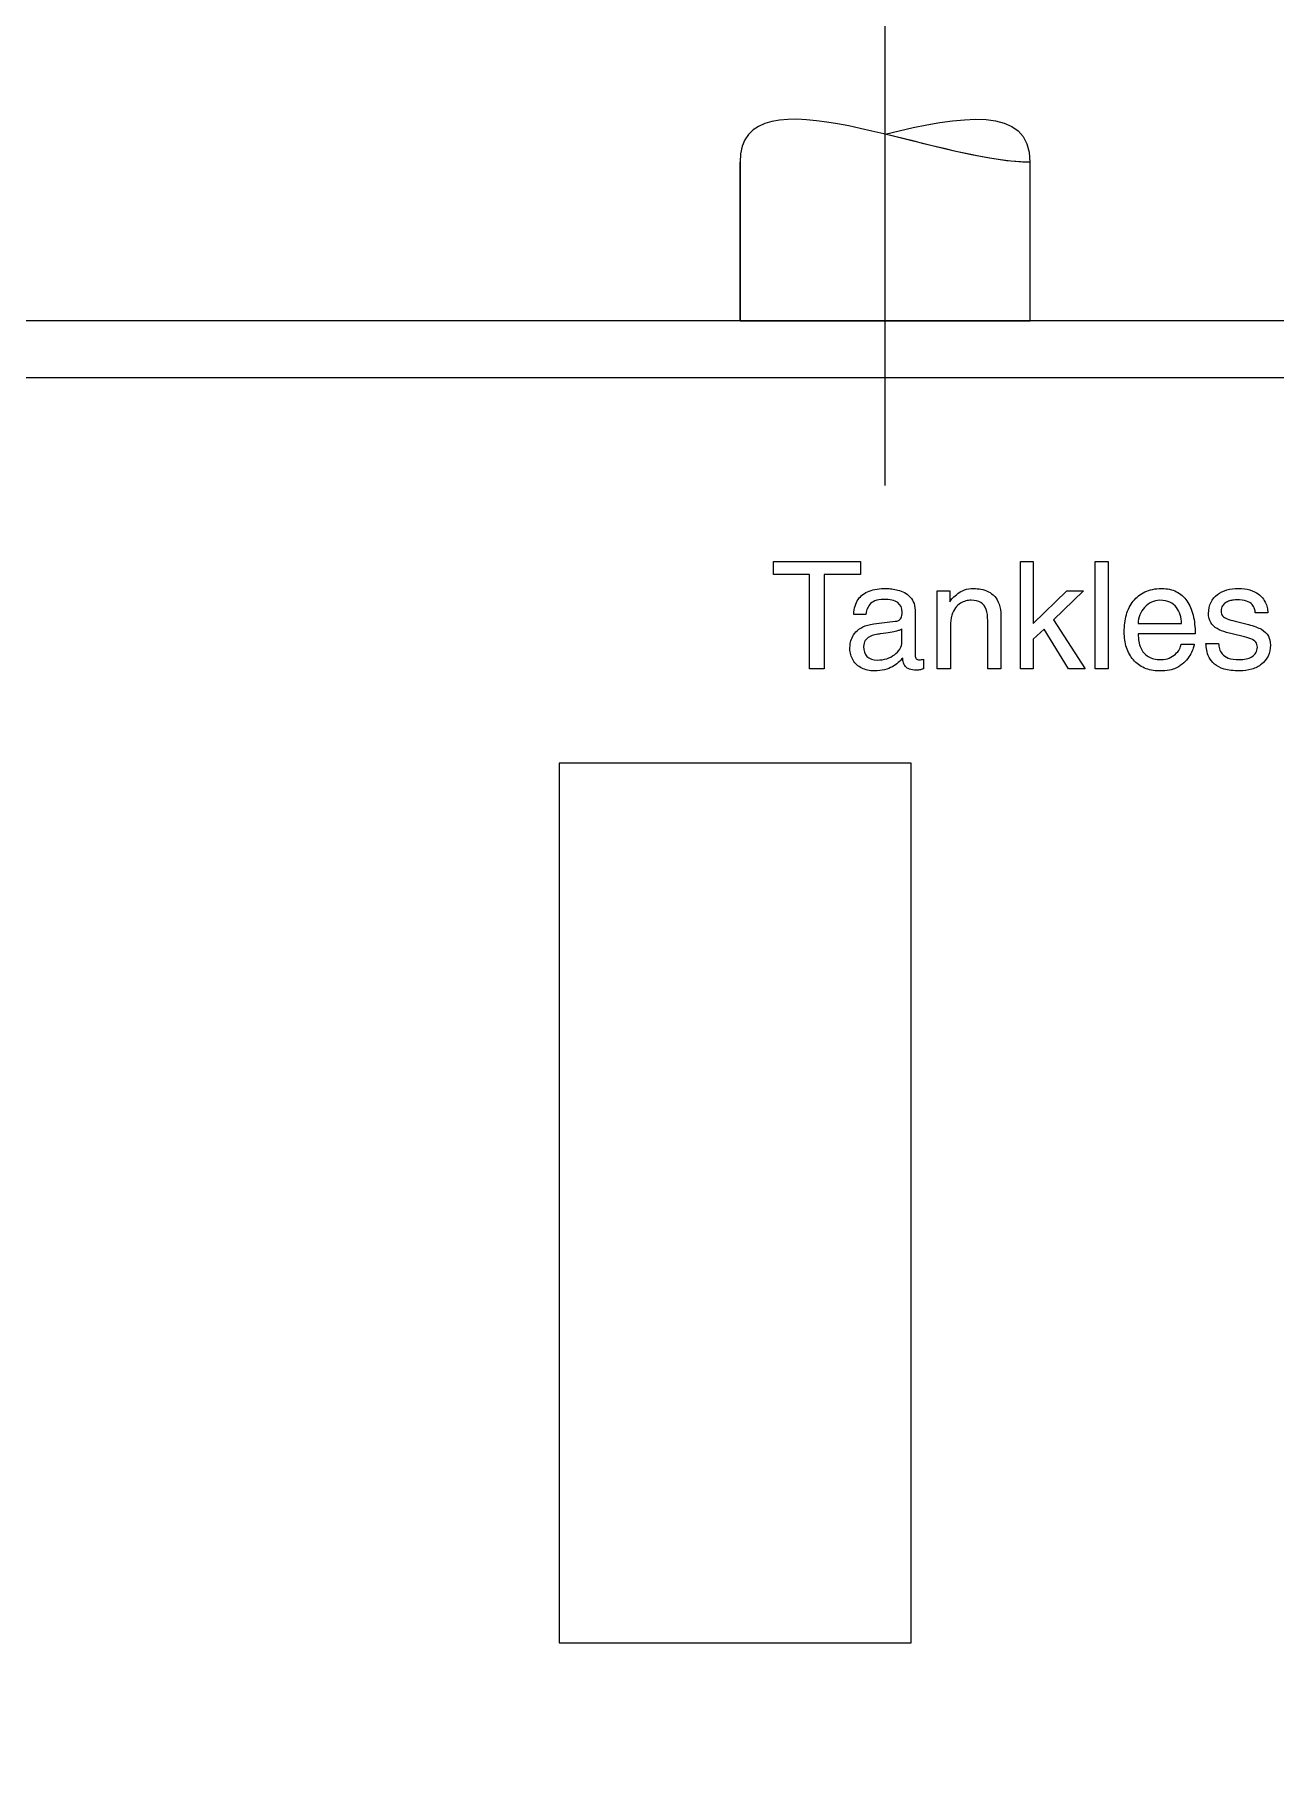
# Model space of a CAD drawing. Header units: inches. Extents: x -3.67 to 3.62, y -4.25 to 4.25.
# Drawn here: x 0.253 to 1.177, y -2.088 to -0.804 of the extents above; entities that cross this region are included whole.
import ezdxf
from ezdxf.lldxf.tags import DXFTag

# ---------------------------------------------------------------- set-up
doc = ezdxf.new("R2010")
doc.units = ezdxf.units.IN
doc.header["$MEASUREMENT"] = 0
doc.layers.add('Dimensions', color=7, linetype='Continuous')
doc.layers.add('Layer 1', color=7, linetype='Continuous')
tags = doc.linetypes.add('New Line38', pattern=[0.6, 0.5, -0.1]).pattern_tags.tags
tags[6:7] = [DXFTag(74, 4), DXFTag(75, 0), DXFTag(340, '0'), DXFTag(46, 1.0), DXFTag(50, 0.0), DXFTag(44, 0.0), DXFTag(45, 0.0)]
tags[4:5] = [DXFTag(74, 4), DXFTag(75, 0), DXFTag(340, '0'), DXFTag(46, 1.0), DXFTag(50, 0.0), DXFTag(44, 0.0), DXFTag(45, 0.0)]
tags = doc.linetypes.add('New Line39', pattern=[0.6, 0.5, -0.1]).pattern_tags.tags
tags[6:7] = [DXFTag(74, 4), DXFTag(75, 0), DXFTag(340, '0'), DXFTag(46, 1.0), DXFTag(50, 0.0), DXFTag(44, 0.0), DXFTag(45, 0.0)]
tags[4:5] = [DXFTag(74, 4), DXFTag(75, 0), DXFTag(340, '0'), DXFTag(46, 1.0), DXFTag(50, 0.0), DXFTag(44, 0.0), DXFTag(45, 0.0)]
tags = doc.linetypes.add('New Line40', pattern=[0.6, 0.5, -0.1]).pattern_tags.tags
tags[6:7] = [DXFTag(74, 4), DXFTag(75, 0), DXFTag(340, '0'), DXFTag(46, 1.0), DXFTag(50, 0.0), DXFTag(44, 0.0), DXFTag(45, 0.0)]
tags[4:5] = [DXFTag(74, 4), DXFTag(75, 0), DXFTag(340, '0'), DXFTag(46, 1.0), DXFTag(50, 0.0), DXFTag(44, 0.0), DXFTag(45, 0.0)]
tags = doc.linetypes.add('New Line48', pattern=[2.3, 1.3, -0.3, 0.4, -0.3]).pattern_tags.tags
tags[10:11] = [DXFTag(74, 4), DXFTag(75, 0), DXFTag(340, '0'), DXFTag(46, 1.0), DXFTag(50, 0.0), DXFTag(44, 0.0), DXFTag(45, 0.0)]
tags[8:9] = [DXFTag(74, 4), DXFTag(75, 0), DXFTag(340, '0'), DXFTag(46, 1.0), DXFTag(50, 0.0), DXFTag(44, 0.0), DXFTag(45, 0.0)]
tags[6:7] = [DXFTag(74, 4), DXFTag(75, 0), DXFTag(340, '0'), DXFTag(46, 1.0), DXFTag(50, 0.0), DXFTag(44, 0.0), DXFTag(45, 0.0)]
tags[4:5] = [DXFTag(74, 4), DXFTag(75, 0), DXFTag(340, '0'), DXFTag(46, 1.0), DXFTag(50, 0.0), DXFTag(44, 0.0), DXFTag(45, 0.0)]
tags = doc.linetypes.add('New Line62', pattern=[0.6, 0.5, -0.1]).pattern_tags.tags
tags[6:7] = [DXFTag(74, 4), DXFTag(75, 0), DXFTag(340, '0'), DXFTag(46, 1.0), DXFTag(50, 0.0), DXFTag(44, 0.0), DXFTag(45, 0.0)]
tags[4:5] = [DXFTag(74, 4), DXFTag(75, 0), DXFTag(340, '0'), DXFTag(46, 1.0), DXFTag(50, 0.0), DXFTag(44, 0.0), DXFTag(45, 0.0)]

msp = doc.modelspace()

# ---------------------------------------------------------------- linework, layer by layer
at = {"layer": 'Dimensions', "color": 250}
for points, knots in [([(0.8029, -1.2061), (0.8029, -1.2061), (0.8299, -1.2061), (0.8299, -1.2061), (0.8299, -1.2061), (0.8299, -1.2061), (0.8299, -1.2763), (0.8299, -1.2763), (0.8299, -1.2763), (0.8299, -1.2763), (0.8407, -1.2763), (0.8407, -1.2763), (0.8407, -1.2763), (0.8407, -1.2763), (0.8407, -1.2061), (0.8407, -1.2061), (0.8407, -1.2061), (0.8407, -1.2061), (0.8677, -1.2061), (0.8677, -1.2061), (0.8677, -1.2061), (0.8677, -1.2061), (0.8677, -1.1965), (0.8677, -1.1965), (0.8677, -1.1965), (0.8677, -1.1965), (0.8029, -1.1965), (0.8029, -1.1965), (0.8029, -1.1965), (0.8029, -1.1965), (0.8029, -1.2061), (0.8029, -1.2061)], [0, 0, 0, 0, 0.125, 0.125, 0.125, 0.125, 0.25, 0.25, 0.25, 0.25, 0.375, 0.375, 0.375, 0.375, 0.5, 0.5, 0.5, 0.5, 0.625, 0.625, 0.625, 0.625, 0.75, 0.75, 0.75, 0.75, 0.875, 0.875, 0.875, 0.875, 1, 1, 1, 1]), ([(1.0116, -1.2398), (1.0116, -1.2398), (1.0338, -1.2182), (1.0338, -1.2182), (1.0338, -1.2182), (1.0338, -1.2182), (1.0214, -1.2182), (1.0214, -1.2182), (1.0214, -1.2182), (1.0214, -1.2182), (0.9964, -1.2427), (0.9964, -1.2427), (0.9964, -1.2427), (0.9964, -1.2427), (0.9964, -1.1965), (0.9964, -1.1965), (0.9964, -1.1965), (0.9964, -1.1965), (0.9869, -1.1965), (0.9869, -1.1965), (0.9869, -1.1965), (0.9869, -1.1965), (0.9869, -1.2763), (0.9869, -1.2763), (0.9869, -1.2763), (0.9869, -1.2763), (0.9964, -1.2763), (0.9964, -1.2763), (0.9964, -1.2763), (0.9964, -1.2763), (0.9964, -1.2543), (0.9964, -1.2543), (0.9964, -1.2543), (0.9964, -1.2543), (1.0045, -1.2469), (1.0045, -1.2469), (1.0045, -1.2469), (1.0045, -1.2469), (1.0226, -1.2763), (1.0226, -1.2763), (1.0226, -1.2763), (1.0226, -1.2763), (1.0352, -1.2763), (1.0352, -1.2763), (1.0352, -1.2763), (1.0352, -1.2763), (1.0116, -1.2398), (1.0116, -1.2398)], [0, 0, 0, 0, 0.083333, 0.083333, 0.083333, 0.083333, 0.166667, 0.166667, 0.166667, 0.166667, 0.25, 0.25, 0.25, 0.25, 0.333333, 0.333333, 0.333333, 0.333333, 0.416667, 0.416667, 0.416667, 0.416667, 0.5, 0.5, 0.5, 0.5, 0.583333, 0.583333, 0.583333, 0.583333, 0.666667, 0.666667, 0.666667, 0.666667, 0.75, 0.75, 0.75, 0.75, 0.833333, 0.833333, 0.833333, 0.833333, 0.916667, 0.916667, 0.916667, 0.916667, 1, 1, 1, 1]), ([(1.0523, -1.1965), (1.0523, -1.1965), (1.0425, -1.1965), (1.0425, -1.1965), (1.0425, -1.1965), (1.0425, -1.1965), (1.0425, -1.2763), (1.0425, -1.2763), (1.0425, -1.2763), (1.0425, -1.2763), (1.0523, -1.2763), (1.0523, -1.2763), (1.0523, -1.2763), (1.0523, -1.2763), (1.0523, -1.1965), (1.0523, -1.1965)], [0, 0, 0, 0, 0.25, 0.25, 0.25, 0.25, 0.5, 0.5, 0.5, 0.5, 0.75, 0.75, 0.75, 0.75, 1, 1, 1, 1]), ([(0.8718, -1.2358), (0.872, -1.2347), (0.8722, -1.2335), (0.8726, -1.2322), (0.8726, -1.2322), (0.873, -1.2309), (0.8737, -1.2297), (0.8746, -1.2286), (0.8746, -1.2286), (0.8755, -1.2274), (0.8768, -1.2265), (0.8785, -1.2257), (0.8785, -1.2257), (0.8802, -1.225), (0.8824, -1.2246), (0.8852, -1.2246), (0.8852, -1.2246), (0.8898, -1.2246), (0.8932, -1.2254), (0.8955, -1.227), (0.8955, -1.227), (0.8977, -1.2286), (0.8988, -1.231), (0.8988, -1.2341), (0.8988, -1.2341), (0.8988, -1.236), (0.8986, -1.2374), (0.898, -1.2384), (0.898, -1.2384), (0.8975, -1.2393), (0.8969, -1.24), (0.8961, -1.2403), (0.8961, -1.2403), (0.8953, -1.2407), (0.8945, -1.2409), (0.8937, -1.2409), (0.8937, -1.2409), (0.8937, -1.2409), (0.8776, -1.2429), (0.8776, -1.2429), (0.8776, -1.2429), (0.8744, -1.2434), (0.8717, -1.2441), (0.8695, -1.2451), (0.8695, -1.2451), (0.8674, -1.2462), (0.8657, -1.2474), (0.8644, -1.2488), (0.8644, -1.2488), (0.8631, -1.2502), (0.8621, -1.2517), (0.8615, -1.2532), (0.8615, -1.2532), (0.8608, -1.2547), (0.8604, -1.2562), (0.8602, -1.2576), (0.8602, -1.2576), (0.86, -1.259), (0.8599, -1.2602), (0.8599, -1.2612), (0.8599, -1.2612), (0.86, -1.2645), (0.8608, -1.2674), (0.8623, -1.27), (0.8623, -1.27), (0.8638, -1.2725), (0.866, -1.2744), (0.8687, -1.2758), (0.8687, -1.2758), (0.8714, -1.2772), (0.8746, -1.2779), (0.8782, -1.2779), (0.8782, -1.2779), (0.881, -1.2779), (0.8835, -1.2776), (0.8857, -1.277), (0.8857, -1.277), (0.8879, -1.2765), (0.8898, -1.2757), (0.8915, -1.2748), (0.8915, -1.2748), (0.8932, -1.2738), (0.8946, -1.2728), (0.8959, -1.2717), (0.8959, -1.2717), (0.8971, -1.2706), (0.8982, -1.2695), (0.8992, -1.2685), (0.8992, -1.2685), (0.8992, -1.2696), (0.8994, -1.2707), (0.8997, -1.2718), (0.8997, -1.2718), (0.9, -1.2728), (0.9005, -1.2738), (0.9012, -1.2746), (0.9012, -1.2746), (0.9019, -1.2755), (0.9029, -1.2761), (0.9043, -1.2766), (0.9043, -1.2766), (0.9056, -1.2771), (0.9073, -1.2774), (0.9095, -1.2774), (0.9095, -1.2774), (0.9106, -1.2774), (0.9116, -1.2772), (0.9124, -1.277), (0.9124, -1.277), (0.9132, -1.2768), (0.914, -1.2765), (0.9148, -1.2763), (0.9148, -1.2763), (0.9148, -1.2763), (0.9148, -1.2692), (0.9148, -1.2692), (0.9148, -1.2692), (0.9143, -1.2693), (0.9137, -1.2694), (0.9131, -1.2695), (0.9131, -1.2695), (0.9126, -1.2696), (0.9121, -1.2696), (0.9116, -1.2696), (0.9116, -1.2696), (0.9106, -1.2696), (0.9098, -1.2694), (0.9093, -1.2688), (0.9093, -1.2688), (0.9087, -1.2683), (0.9084, -1.2674), (0.9084, -1.2662), (0.9084, -1.2662), (0.9084, -1.2662), (0.9084, -1.2327), (0.9084, -1.2327), (0.9084, -1.2327), (0.9084, -1.2302), (0.9079, -1.2281), (0.9071, -1.2264), (0.9071, -1.2264), (0.9063, -1.2246), (0.9052, -1.2231), (0.9038, -1.2219), (0.9038, -1.2219), (0.9025, -1.2207), (0.901, -1.2197), (0.8994, -1.219), (0.8994, -1.219), (0.8977, -1.2183), (0.8961, -1.2178), (0.8945, -1.2174), (0.8945, -1.2174), (0.8929, -1.217), (0.8914, -1.2168), (0.8901, -1.2167), (0.8901, -1.2167), (0.8887, -1.2165), (0.8876, -1.2165), (0.8868, -1.2165), (0.8868, -1.2165), (0.882, -1.2165), (0.8779, -1.2171), (0.8743, -1.2184), (0.8743, -1.2184), (0.8708, -1.2197), (0.8681, -1.2218), (0.8661, -1.2246), (0.8661, -1.2246), (0.8641, -1.2275), (0.863, -1.2312), (0.8628, -1.2358), (0.8628, -1.2358), (0.8628, -1.2358), (0.8718, -1.2358), (0.8718, -1.2358)], [0, 0, 0, 0, 0.022727, 0.022727, 0.022727, 0.022727, 0.045455, 0.045455, 0.045455, 0.045455, 0.068182, 0.068182, 0.068182, 0.068182, 0.090909, 0.090909, 0.090909, 0.090909, 0.113636, 0.113636, 0.113636, 0.113636, 0.136364, 0.136364, 0.136364, 0.136364, 0.159091, 0.159091, 0.159091, 0.159091, 0.181818, 0.181818, 0.181818, 0.181818, 0.204545, 0.204545, 0.204545, 0.204545, 0.227273, 0.227273, 0.227273, 0.227273, 0.25, 0.25, 0.25, 0.25, 0.272727, 0.272727, 0.272727, 0.272727, 0.295455, 0.295455, 0.295455, 0.295455, 0.318182, 0.318182, 0.318182, 0.318182, 0.340909, 0.340909, 0.340909, 0.340909, 0.363636, 0.363636, 0.363636, 0.363636, 0.386364, 0.386364, 0.386364, 0.386364, 0.409091, 0.409091, 0.409091, 0.409091, 0.431818, 0.431818, 0.431818, 0.431818, 0.454545, 0.454545, 0.454545, 0.454545, 0.477273, 0.477273, 0.477273, 0.477273, 0.5, 0.5, 0.5, 0.5, 0.522727, 0.522727, 0.522727, 0.522727, 0.545455, 0.545455, 0.545455, 0.545455, 0.568182, 0.568182, 0.568182, 0.568182, 0.590909, 0.590909, 0.590909, 0.590909, 0.613636, 0.613636, 0.613636, 0.613636, 0.636364, 0.636364, 0.636364, 0.636364, 0.659091, 0.659091, 0.659091, 0.659091, 0.681818, 0.681818, 0.681818, 0.681818, 0.704545, 0.704545, 0.704545, 0.704545, 0.727273, 0.727273, 0.727273, 0.727273, 0.75, 0.75, 0.75, 0.75, 0.772727, 0.772727, 0.772727, 0.772727, 0.795455, 0.795455, 0.795455, 0.795455, 0.818182, 0.818182, 0.818182, 0.818182, 0.840909, 0.840909, 0.840909, 0.840909, 0.863636, 0.863636, 0.863636, 0.863636, 0.886364, 0.886364, 0.886364, 0.886364, 0.909091, 0.909091, 0.909091, 0.909091, 0.931818, 0.931818, 0.931818, 0.931818, 0.954545, 0.954545, 0.954545, 0.954545, 0.977273, 0.977273, 0.977273, 0.977273, 1, 1, 1, 1]), ([(0.9723, -1.2367), (0.9723, -1.2334), (0.9718, -1.2306), (0.971, -1.2283), (0.971, -1.2283), (0.9702, -1.2259), (0.9691, -1.224), (0.9677, -1.2224), (0.9677, -1.2224), (0.9663, -1.2209), (0.9647, -1.2197), (0.963, -1.2189), (0.963, -1.2189), (0.9612, -1.218), (0.9594, -1.2174), (0.9575, -1.217), (0.9575, -1.217), (0.9556, -1.2167), (0.9538, -1.2165), (0.9519, -1.2165), (0.9519, -1.2165), (0.9494, -1.2165), (0.9472, -1.2169), (0.9453, -1.2176), (0.9453, -1.2176), (0.9433, -1.2183), (0.9416, -1.2192), (0.9402, -1.2203), (0.9402, -1.2203), (0.9388, -1.2214), (0.9376, -1.2224), (0.9366, -1.2235), (0.9366, -1.2235), (0.9356, -1.2246), (0.9349, -1.2256), (0.9344, -1.2264), (0.9344, -1.2264), (0.9344, -1.2264), (0.9342, -1.2264), (0.9342, -1.2264), (0.9342, -1.2264), (0.9342, -1.2264), (0.9342, -1.2182), (0.9342, -1.2182), (0.9342, -1.2182), (0.9342, -1.2182), (0.9249, -1.2182), (0.9249, -1.2182), (0.9249, -1.2182), (0.9249, -1.2182), (0.9249, -1.2763), (0.9249, -1.2763), (0.9249, -1.2763), (0.9249, -1.2763), (0.9347, -1.2763), (0.9347, -1.2763), (0.9347, -1.2763), (0.9347, -1.2763), (0.9347, -1.2446), (0.9347, -1.2446), (0.9347, -1.2446), (0.9347, -1.2415), (0.9351, -1.2388), (0.9358, -1.2365), (0.9358, -1.2365), (0.9365, -1.2343), (0.9374, -1.2324), (0.9385, -1.231), (0.9385, -1.231), (0.9396, -1.2295), (0.9409, -1.2284), (0.9423, -1.2275), (0.9423, -1.2275), (0.9436, -1.2267), (0.945, -1.2261), (0.9463, -1.2258), (0.9463, -1.2258), (0.9477, -1.2254), (0.9489, -1.2253), (0.9501, -1.2253), (0.9501, -1.2253), (0.9532, -1.2253), (0.9557, -1.2258), (0.9575, -1.227), (0.9575, -1.227), (0.9593, -1.2281), (0.9606, -1.2298), (0.9614, -1.2321), (0.9614, -1.2321), (0.9622, -1.2343), (0.9625, -1.2371), (0.9625, -1.2405), (0.9625, -1.2405), (0.9625, -1.2405), (0.9625, -1.2763), (0.9625, -1.2763), (0.9625, -1.2763), (0.9625, -1.2763), (0.9723, -1.2763), (0.9723, -1.2763), (0.9723, -1.2763), (0.9723, -1.2763), (0.9723, -1.2367), (0.9723, -1.2367)], [0, 0, 0, 0, 0.038462, 0.038462, 0.038462, 0.038462, 0.076923, 0.076923, 0.076923, 0.076923, 0.115385, 0.115385, 0.115385, 0.115385, 0.153846, 0.153846, 0.153846, 0.153846, 0.192308, 0.192308, 0.192308, 0.192308, 0.230769, 0.230769, 0.230769, 0.230769, 0.269231, 0.269231, 0.269231, 0.269231, 0.307692, 0.307692, 0.307692, 0.307692, 0.346154, 0.346154, 0.346154, 0.346154, 0.384615, 0.384615, 0.384615, 0.384615, 0.423077, 0.423077, 0.423077, 0.423077, 0.461538, 0.461538, 0.461538, 0.461538, 0.5, 0.5, 0.5, 0.5, 0.538462, 0.538462, 0.538462, 0.538462, 0.576923, 0.576923, 0.576923, 0.576923, 0.615385, 0.615385, 0.615385, 0.615385, 0.653846, 0.653846, 0.653846, 0.653846, 0.692308, 0.692308, 0.692308, 0.692308, 0.730769, 0.730769, 0.730769, 0.730769, 0.769231, 0.769231, 0.769231, 0.769231, 0.807692, 0.807692, 0.807692, 0.807692, 0.846154, 0.846154, 0.846154, 0.846154, 0.884615, 0.884615, 0.884615, 0.884615, 0.923077, 0.923077, 0.923077, 0.923077, 0.961538, 0.961538, 0.961538, 0.961538, 1, 1, 1, 1]), ([(1.1065, -1.2581), (1.1064, -1.2592), (1.106, -1.2604), (1.1053, -1.2617), (1.1053, -1.2617), (1.1046, -1.263), (1.1036, -1.2642), (1.1023, -1.2654), (1.1023, -1.2654), (1.101, -1.2666), (1.0995, -1.2676), (1.0977, -1.2683), (1.0977, -1.2683), (1.0959, -1.2691), (1.0938, -1.2695), (1.0915, -1.2695), (1.0915, -1.2695), (1.0877, -1.2695), (1.0846, -1.2687), (1.0821, -1.2672), (1.0821, -1.2672), (1.0796, -1.2657), (1.0777, -1.2636), (1.0765, -1.2607), (1.0765, -1.2607), (1.0752, -1.2579), (1.0746, -1.2544), (1.0746, -1.2504), (1.0746, -1.2504), (1.0746, -1.2504), (1.117, -1.2504), (1.117, -1.2504), (1.117, -1.2504), (1.117, -1.2452), (1.1165, -1.2406), (1.1155, -1.2364), (1.1155, -1.2364), (1.1145, -1.2323), (1.1129, -1.2287), (1.1108, -1.2257), (1.1108, -1.2257), (1.1088, -1.2228), (1.1062, -1.2205), (1.103, -1.2189), (1.103, -1.2189), (1.0999, -1.2173), (1.0962, -1.2165), (1.092, -1.2165), (1.092, -1.2165), (1.0872, -1.2165), (1.0831, -1.2174), (1.0796, -1.219), (1.0796, -1.219), (1.0761, -1.2207), (1.0732, -1.223), (1.0709, -1.2259), (1.0709, -1.2259), (1.0686, -1.2289), (1.0669, -1.2323), (1.0658, -1.2362), (1.0658, -1.2362), (1.0647, -1.2401), (1.0642, -1.2443), (1.0642, -1.2488), (1.0642, -1.2488), (1.0642, -1.2531), (1.0647, -1.2569), (1.0659, -1.2605), (1.0659, -1.2605), (1.0671, -1.264), (1.0688, -1.2671), (1.071, -1.2697), (1.071, -1.2697), (1.0733, -1.2723), (1.076, -1.2743), (1.0792, -1.2758), (1.0792, -1.2758), (1.0824, -1.2772), (1.0861, -1.2779), (1.0902, -1.2779), (1.0902, -1.2779), (1.0932, -1.2779), (1.0958, -1.2777), (1.0978, -1.2773), (1.0978, -1.2773), (1.0998, -1.2769), (1.1015, -1.2764), (1.1027, -1.2758), (1.1027, -1.2758), (1.104, -1.2752), (1.1051, -1.2746), (1.1059, -1.2739), (1.1059, -1.2739), (1.1078, -1.2727), (1.1093, -1.2713), (1.1106, -1.2698), (1.1106, -1.2698), (1.1119, -1.2683), (1.1129, -1.2667), (1.1137, -1.2652), (1.1137, -1.2652), (1.1145, -1.2637), (1.1151, -1.2623), (1.1155, -1.261), (1.1155, -1.261), (1.116, -1.2598), (1.1162, -1.2588), (1.1163, -1.2581), (1.1163, -1.2581), (1.1163, -1.2581), (1.1065, -1.2581), (1.1065, -1.2581)], [0, 0, 0, 0, 0.035714, 0.035714, 0.035714, 0.035714, 0.071429, 0.071429, 0.071429, 0.071429, 0.107143, 0.107143, 0.107143, 0.107143, 0.142857, 0.142857, 0.142857, 0.142857, 0.178571, 0.178571, 0.178571, 0.178571, 0.214286, 0.214286, 0.214286, 0.214286, 0.25, 0.25, 0.25, 0.25, 0.285714, 0.285714, 0.285714, 0.285714, 0.321429, 0.321429, 0.321429, 0.321429, 0.357143, 0.357143, 0.357143, 0.357143, 0.392857, 0.392857, 0.392857, 0.392857, 0.428571, 0.428571, 0.428571, 0.428571, 0.464286, 0.464286, 0.464286, 0.464286, 0.5, 0.5, 0.5, 0.5, 0.535714, 0.535714, 0.535714, 0.535714, 0.571429, 0.571429, 0.571429, 0.571429, 0.607143, 0.607143, 0.607143, 0.607143, 0.642857, 0.642857, 0.642857, 0.642857, 0.678571, 0.678571, 0.678571, 0.678571, 0.714286, 0.714286, 0.714286, 0.714286, 0.75, 0.75, 0.75, 0.75, 0.785714, 0.785714, 0.785714, 0.785714, 0.821429, 0.821429, 0.821429, 0.821429, 0.857143, 0.857143, 0.857143, 0.857143, 0.892857, 0.892857, 0.892857, 0.892857, 0.928571, 0.928571, 0.928571, 0.928571, 0.964286, 0.964286, 0.964286, 0.964286, 1, 1, 1, 1]), ([(1.1712, -1.2347), (1.1712, -1.2342), (1.1711, -1.2334), (1.1709, -1.2324), (1.1709, -1.2324), (1.1708, -1.2313), (1.1705, -1.2301), (1.17, -1.2287), (1.17, -1.2287), (1.1695, -1.2273), (1.1688, -1.2259), (1.1678, -1.2245), (1.1678, -1.2245), (1.1669, -1.2231), (1.1656, -1.2218), (1.1639, -1.2206), (1.1639, -1.2206), (1.1623, -1.2194), (1.1602, -1.2184), (1.1578, -1.2176), (1.1578, -1.2176), (1.1553, -1.2169), (1.1524, -1.2165), (1.1489, -1.2165), (1.1489, -1.2165), (1.146, -1.2165), (1.1433, -1.2169), (1.1407, -1.2176), (1.1407, -1.2176), (1.138, -1.2183), (1.1357, -1.2195), (1.1336, -1.221), (1.1336, -1.221), (1.1316, -1.2225), (1.13, -1.2244), (1.1288, -1.2268), (1.1288, -1.2268), (1.1276, -1.2291), (1.127, -1.2319), (1.1269, -1.2351), (1.1269, -1.2351), (1.127, -1.2377), (1.1275, -1.24), (1.1286, -1.2418), (1.1286, -1.2418), (1.1297, -1.2437), (1.1313, -1.2452), (1.1333, -1.2464), (1.1333, -1.2464), (1.1353, -1.2476), (1.1377, -1.2485), (1.1404, -1.2492), (1.1404, -1.2492), (1.1404, -1.2492), (1.1517, -1.2519), (1.1517, -1.2519), (1.1517, -1.2519), (1.1545, -1.2526), (1.1567, -1.2533), (1.1584, -1.254), (1.1584, -1.254), (1.1601, -1.2547), (1.1614, -1.2555), (1.1621, -1.2565), (1.1621, -1.2565), (1.1629, -1.2575), (1.1633, -1.2587), (1.1633, -1.2603), (1.1633, -1.2603), (1.1632, -1.2619), (1.1629, -1.2633), (1.1622, -1.2644), (1.1622, -1.2644), (1.1615, -1.2656), (1.1605, -1.2666), (1.1592, -1.2673), (1.1592, -1.2673), (1.158, -1.2681), (1.1566, -1.2686), (1.155, -1.269), (1.155, -1.269), (1.1534, -1.2693), (1.1517, -1.2695), (1.1499, -1.2695), (1.1499, -1.2695), (1.1465, -1.2695), (1.1438, -1.2691), (1.1417, -1.2683), (1.1417, -1.2683), (1.1397, -1.2675), (1.1382, -1.2665), (1.1372, -1.2653), (1.1372, -1.2653), (1.1362, -1.264), (1.1355, -1.2627), (1.1351, -1.2614), (1.1351, -1.2614), (1.1347, -1.26), (1.1345, -1.2588), (1.1345, -1.2576), (1.1345, -1.2576), (1.1345, -1.2576), (1.125, -1.2576), (1.125, -1.2576), (1.125, -1.2576), (1.1251, -1.259), (1.1253, -1.2606), (1.1256, -1.2624), (1.1256, -1.2624), (1.1259, -1.2642), (1.1265, -1.266), (1.1274, -1.2678), (1.1274, -1.2678), (1.1283, -1.2696), (1.1296, -1.2713), (1.1314, -1.2728), (1.1314, -1.2728), (1.1332, -1.2743), (1.1356, -1.2756), (1.1386, -1.2765), (1.1386, -1.2765), (1.1417, -1.2774), (1.1455, -1.2779), (1.15, -1.2779), (1.15, -1.2779), (1.1533, -1.2779), (1.1564, -1.2775), (1.1592, -1.2766), (1.1592, -1.2766), (1.162, -1.2758), (1.1644, -1.2745), (1.1665, -1.2728), (1.1665, -1.2728), (1.1685, -1.2712), (1.1701, -1.2692), (1.1713, -1.2668), (1.1713, -1.2668), (1.1724, -1.2644), (1.173, -1.2617), (1.173, -1.2587), (1.173, -1.2587), (1.1731, -1.2561), (1.1725, -1.2538), (1.1715, -1.2519), (1.1715, -1.2519), (1.1704, -1.25), (1.1687, -1.2483), (1.1663, -1.2469), (1.1663, -1.2469), (1.1639, -1.2456), (1.1607, -1.2444), (1.1567, -1.2434), (1.1567, -1.2434), (1.1567, -1.2434), (1.1469, -1.2409), (1.1469, -1.2409), (1.1469, -1.2409), (1.1444, -1.2403), (1.1424, -1.2397), (1.1408, -1.2391), (1.1408, -1.2391), (1.1393, -1.2386), (1.1382, -1.2378), (1.1374, -1.2369), (1.1374, -1.2369), (1.1367, -1.236), (1.1364, -1.2347), (1.1364, -1.2332), (1.1364, -1.2332), (1.1364, -1.2317), (1.1367, -1.2305), (1.1373, -1.2295), (1.1373, -1.2295), (1.1379, -1.2286), (1.1386, -1.2278), (1.1396, -1.2271), (1.1396, -1.2271), (1.1405, -1.2265), (1.1415, -1.2261), (1.1426, -1.2258), (1.1426, -1.2258), (1.1436, -1.2254), (1.1446, -1.2252), (1.1456, -1.2251), (1.1456, -1.2251), (1.1465, -1.225), (1.1473, -1.2249), (1.1479, -1.2249), (1.1479, -1.2249), (1.151, -1.225), (1.1534, -1.2253), (1.1553, -1.226), (1.1553, -1.226), (1.1571, -1.2266), (1.1585, -1.2274), (1.1594, -1.2285), (1.1594, -1.2285), (1.1603, -1.2295), (1.1609, -1.2305), (1.1612, -1.2316), (1.1612, -1.2316), (1.1616, -1.2328), (1.1617, -1.2338), (1.1617, -1.2347), (1.1617, -1.2347), (1.1617, -1.2347), (1.1712, -1.2347), (1.1712, -1.2347)], [0, 0, 0, 0, 0.019231, 0.019231, 0.019231, 0.019231, 0.038462, 0.038462, 0.038462, 0.038462, 0.057692, 0.057692, 0.057692, 0.057692, 0.076923, 0.076923, 0.076923, 0.076923, 0.096154, 0.096154, 0.096154, 0.096154, 0.115385, 0.115385, 0.115385, 0.115385, 0.134615, 0.134615, 0.134615, 0.134615, 0.153846, 0.153846, 0.153846, 0.153846, 0.173077, 0.173077, 0.173077, 0.173077, 0.192308, 0.192308, 0.192308, 0.192308, 0.211538, 0.211538, 0.211538, 0.211538, 0.230769, 0.230769, 0.230769, 0.230769, 0.25, 0.25, 0.25, 0.25, 0.269231, 0.269231, 0.269231, 0.269231, 0.288462, 0.288462, 0.288462, 0.288462, 0.307692, 0.307692, 0.307692, 0.307692, 0.326923, 0.326923, 0.326923, 0.326923, 0.346154, 0.346154, 0.346154, 0.346154, 0.365385, 0.365385, 0.365385, 0.365385, 0.384615, 0.384615, 0.384615, 0.384615, 0.403846, 0.403846, 0.403846, 0.403846, 0.423077, 0.423077, 0.423077, 0.423077, 0.442308, 0.442308, 0.442308, 0.442308, 0.461538, 0.461538, 0.461538, 0.461538, 0.480769, 0.480769, 0.480769, 0.480769, 0.5, 0.5, 0.5, 0.5, 0.519231, 0.519231, 0.519231, 0.519231, 0.538462, 0.538462, 0.538462, 0.538462, 0.557692, 0.557692, 0.557692, 0.557692, 0.576923, 0.576923, 0.576923, 0.576923, 0.596154, 0.596154, 0.596154, 0.596154, 0.615385, 0.615385, 0.615385, 0.615385, 0.634615, 0.634615, 0.634615, 0.634615, 0.653846, 0.653846, 0.653846, 0.653846, 0.673077, 0.673077, 0.673077, 0.673077, 0.692308, 0.692308, 0.692308, 0.692308, 0.711538, 0.711538, 0.711538, 0.711538, 0.730769, 0.730769, 0.730769, 0.730769, 0.75, 0.75, 0.75, 0.75, 0.769231, 0.769231, 0.769231, 0.769231, 0.788462, 0.788462, 0.788462, 0.788462, 0.807692, 0.807692, 0.807692, 0.807692, 0.826923, 0.826923, 0.826923, 0.826923, 0.846154, 0.846154, 0.846154, 0.846154, 0.865385, 0.865385, 0.865385, 0.865385, 0.884615, 0.884615, 0.884615, 0.884615, 0.903846, 0.903846, 0.903846, 0.903846, 0.923077, 0.923077, 0.923077, 0.923077, 0.942308, 0.942308, 0.942308, 0.942308, 0.961538, 0.961538, 0.961538, 0.961538, 0.980769, 0.980769, 0.980769, 0.980769, 1, 1, 1, 1]), ([(1.0746, -1.2426), (1.0746, -1.2403), (1.075, -1.2382), (1.0759, -1.2361), (1.0759, -1.2361), (1.0767, -1.234), (1.0778, -1.2322), (1.0793, -1.2306), (1.0793, -1.2306), (1.0807, -1.2289), (1.0825, -1.2277), (1.0844, -1.2267), (1.0844, -1.2267), (1.0863, -1.2258), (1.0885, -1.2253), (1.0907, -1.2253), (1.0907, -1.2253), (1.0937, -1.2253), (1.0962, -1.2258), (1.0982, -1.2267), (1.0982, -1.2267), (1.1002, -1.2277), (1.1018, -1.2289), (1.1031, -1.2306), (1.1031, -1.2306), (1.1043, -1.2322), (1.1052, -1.234), (1.1058, -1.2361), (1.1058, -1.2361), (1.1065, -1.2382), (1.1068, -1.2403), (1.1069, -1.2426), (1.1069, -1.2426), (1.1069, -1.2426), (1.0746, -1.2426), (1.0746, -1.2426)], [0, 0, 0, 0, 0.111111, 0.111111, 0.111111, 0.111111, 0.222222, 0.222222, 0.222222, 0.222222, 0.333333, 0.333333, 0.333333, 0.333333, 0.444444, 0.444444, 0.444444, 0.444444, 0.555556, 0.555556, 0.555556, 0.555556, 0.666667, 0.666667, 0.666667, 0.666667, 0.777778, 0.777778, 0.777778, 0.777778, 0.888889, 0.888889, 0.888889, 0.888889, 1, 1, 1, 1]), ([(0.8986, -1.2562), (0.8986, -1.2581), (0.8981, -1.2599), (0.8971, -1.2616), (0.8971, -1.2616), (0.8961, -1.2632), (0.8947, -1.2647), (0.893, -1.2659), (0.893, -1.2659), (0.8913, -1.2671), (0.8894, -1.2681), (0.8873, -1.2688), (0.8873, -1.2688), (0.8851, -1.2695), (0.8829, -1.2698), (0.8806, -1.2698), (0.8806, -1.2698), (0.877, -1.2698), (0.8743, -1.2689), (0.8726, -1.2671), (0.8726, -1.2671), (0.8709, -1.2654), (0.87, -1.2629), (0.8701, -1.2597), (0.8701, -1.2597), (0.8701, -1.2579), (0.8705, -1.2564), (0.8713, -1.2552), (0.8713, -1.2552), (0.8721, -1.2541), (0.8732, -1.2532), (0.8745, -1.2525), (0.8745, -1.2525), (0.8758, -1.2518), (0.8771, -1.2513), (0.8785, -1.251), (0.8785, -1.251), (0.88, -1.2507), (0.8813, -1.2504), (0.8825, -1.2503), (0.8825, -1.2503), (0.8855, -1.2499), (0.888, -1.2495), (0.8899, -1.2492), (0.8899, -1.2492), (0.8918, -1.2489), (0.8934, -1.2486), (0.8945, -1.2483), (0.8945, -1.2483), (0.8956, -1.248), (0.8965, -1.2478), (0.8971, -1.2475), (0.8971, -1.2475), (0.8978, -1.2472), (0.8982, -1.2469), (0.8986, -1.2466), (0.8986, -1.2466), (0.8986, -1.2466), (0.8986, -1.2562), (0.8986, -1.2562)], [0, 0, 0, 0, 0.066667, 0.066667, 0.066667, 0.066667, 0.133333, 0.133333, 0.133333, 0.133333, 0.2, 0.2, 0.2, 0.2, 0.266667, 0.266667, 0.266667, 0.266667, 0.333333, 0.333333, 0.333333, 0.333333, 0.4, 0.4, 0.4, 0.4, 0.466667, 0.466667, 0.466667, 0.466667, 0.533333, 0.533333, 0.533333, 0.533333, 0.6, 0.6, 0.6, 0.6, 0.666667, 0.666667, 0.666667, 0.666667, 0.733333, 0.733333, 0.733333, 0.733333, 0.8, 0.8, 0.8, 0.8, 0.866667, 0.866667, 0.866667, 0.866667, 0.933333, 0.933333, 0.933333, 0.933333, 1, 1, 1, 1])]:
    msp.add_open_spline(points, degree=3, knots=knots, dxfattribs=at)
at = {"layer": 'Layer 1', "color": 250, "linetype": 'New Line62', "lineweight": 15}
msp.add_lwpolyline([(0.6434, -2.0018), (0.9055, -2.0018), (0.9055, -1.3466), (0.6434, -1.3466), (0.6434, -2.0018)], close=True, dxfattribs=at)
at = {"layer": 'Layer 1', "color": 250, "linetype": 'New Line48', "lineweight": 13}
msp.add_open_spline([(0.8861, -1.1397), (0.8861, -1.1397), (0.8861, -0.3251), (0.8861, -0.3251)], degree=3, dxfattribs=at)
at = {"layer": 'Layer 1', "color": 7, "linetype": 'New Line38', "lineweight": 15}
msp.add_open_spline([(0.9941, -1.0171), (0.9941, -1.0171), (0.7781, -1.0171), (0.7781, -1.0171), (0.7781, -1.0171), (0.7781, -1.0171), (0.7781, -0.899), (0.7781, -0.899), (0.7781, -0.899), (0.7781, -0.827), (0.9221, -0.899), (0.9941, -0.899), (0.9941, -0.899), (0.9941, -0.899), (0.9941, -1.0171), (0.9941, -1.0171)], degree=3, knots=[0, 0, 0, 0, 0.25, 0.25, 0.25, 0.25, 0.5, 0.5, 0.5, 0.5, 0.75, 0.75, 0.75, 0.75, 1, 1, 1, 1], dxfattribs=at)
at = {"layer": 'Layer 1', "color": 7, "linetype": 'New Line40', "lineweight": 15}
msp.add_open_spline([(0.994, -0.899), (0.994, -0.856), (0.9427, -0.8644), (0.8861, -0.878), (0.8861, -0.878), (0.9243, -0.8873), (0.965, -0.899), (0.994, -0.899)], degree=3, knots=[0, 0, 0, 0, 0.5, 0.5, 0.5, 0.5, 1, 1, 1, 1], dxfattribs=at)
at = {"layer": 'Layer 1', "color": 7, "linetype": 'New Line39', "lineweight": 15}
msp.add_open_spline([(0.7781, -1.0171), (0.7781, -1.0171), (0.7781, -1.0171), (0.7781, -1.0171), (0.7781, -1.0171), (0.7781, -1.0171), (0.7781, -0.899), (0.7781, -0.899), (0.7781, -0.899), (0.7781, -0.899), (0.7781, -0.899), (0.7781, -0.899), (0.7781, -0.899), (0.7781, -0.899), (0.7781, -1.0171), (0.7781, -1.0171)], degree=3, knots=[0, 0, 0, 0, 0.25, 0.25, 0.25, 0.25, 0.5, 0.5, 0.5, 0.5, 0.75, 0.75, 0.75, 0.75, 1, 1, 1, 1], dxfattribs=at)
at = {"layer": 'Layer 1', "color": 250, "lineweight": 15}
for points in [[(-0.0627, -1.0171), (-0.0627, -1.0171), (2.5932, -1.0171), (2.5932, -1.0171), (2.5932, -1.0171), (2.5932, -1.0171), (2.5932, -1.0593), (2.5932, -1.0593), (2.5932, -1.0593), (2.5932, -1.0593), (-0.0627, -1.0593), (-0.0627, -1.0593), (-0.0627, -1.0593), (-0.0627, -1.0593), (-0.0627, -1.0171), (-0.0627, -1.0171)], [(2.5088, -3.4031), (2.5088, -3.4031), (0.0216, -3.4031), (0.0216, -3.4031), (0.0216, -3.4031), (0.0216, -3.4031), (0.0216, -1.0171), (0.0216, -1.0171), (0.0216, -1.0171), (0.0216, -1.0171), (2.5088, -1.0171), (2.5088, -1.0171), (2.5088, -1.0171), (2.5088, -1.0171), (2.5088, -3.4031), (2.5088, -3.4031)]]:
    msp.add_open_spline(points, degree=3, knots=[0, 0, 0, 0, 0.25, 0.25, 0.25, 0.25, 0.5, 0.5, 0.5, 0.5, 0.75, 0.75, 0.75, 0.75, 1, 1, 1, 1], dxfattribs=at)

doc.saveas('drawing.dxf')
